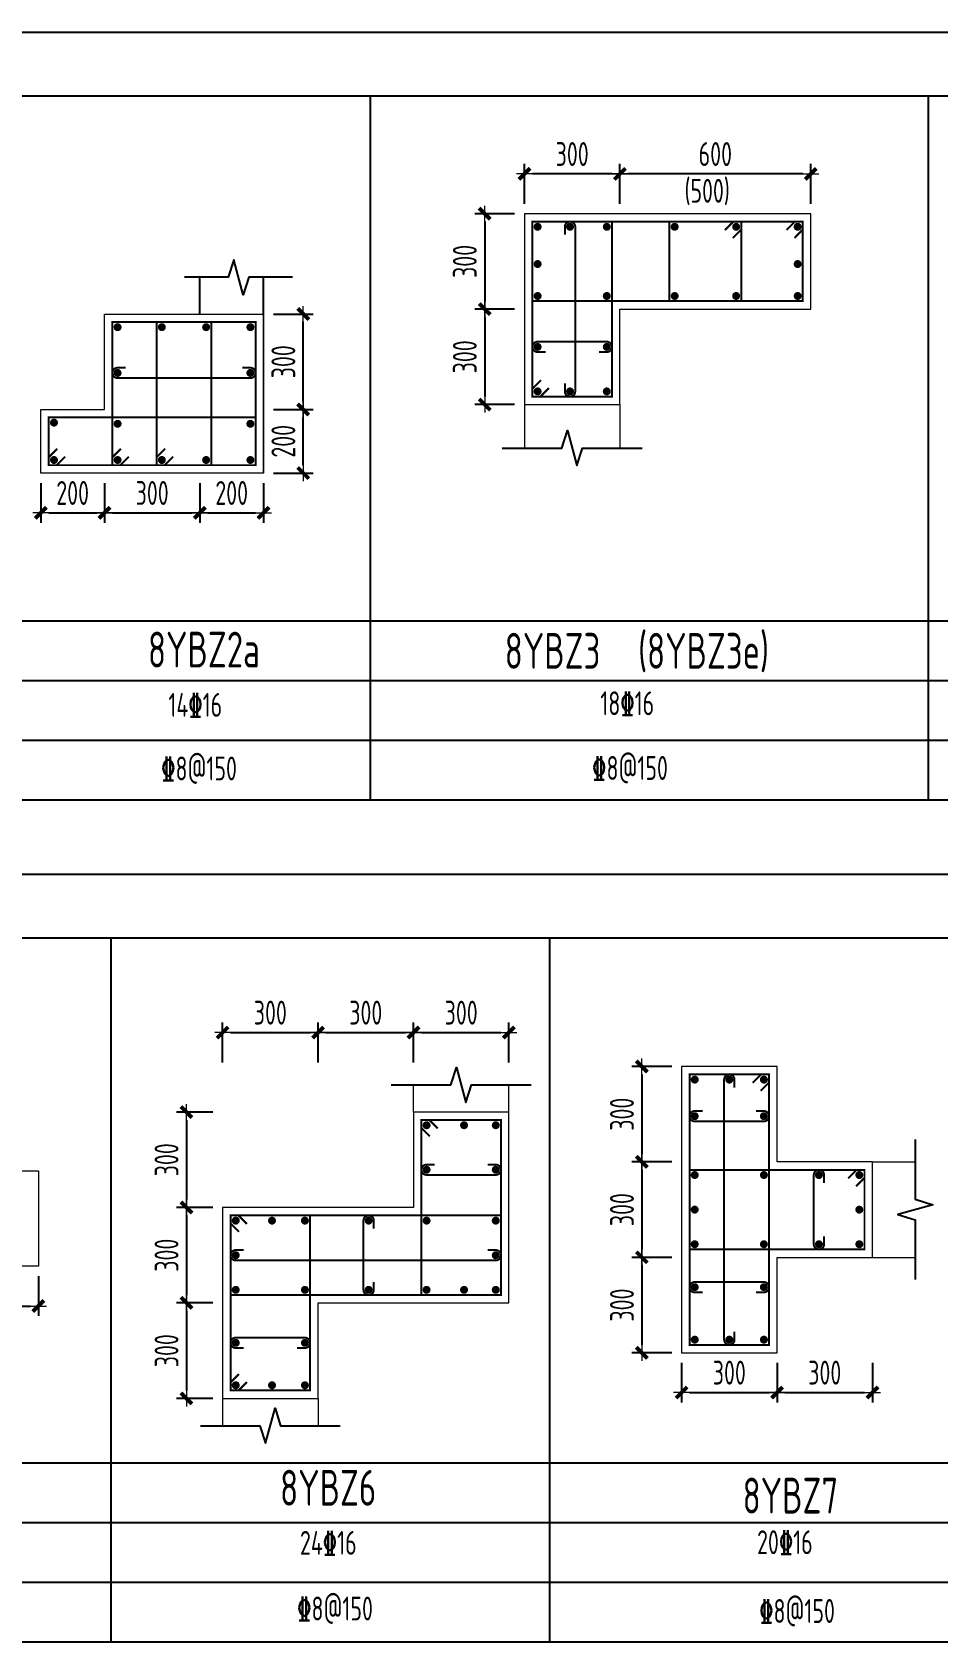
# Model space of a CAD drawing. Extents: x 292423 to 376523, y 106557 to 361882.
# Drawn here: x 307687 to 319076, y 118840 to 139081 of the extents above; entities that cross this region are included whole.
import ezdxf
from ezdxf.enums import TextEntityAlignment as Align

# ---------------------------------------------------------------- set-up
doc = ezdxf.new("R2010")
doc.units = 0
doc.header["$LTSCALE"] = 1000
doc.layers.get('0').update_dxf_attribs({"linetype": 'CONTINUOUS'})
doc.layers.get('Defpoints').update_dxf_attribs({"linetype": 'CONTINUOUS'})
for name, color, linetype, lineweight in [('REIN', 6, 'CONTINUOUS', 18), ('Z-柱大样外框', 7, 'ByLayer', 18), ('Z-详图标注', 3, 'CONTINUOUS', 18)]:
    doc.layers.add(name, color=color, linetype=linetype, lineweight=lineweight)
doc.layers.add('TAB', color=7, linetype='CONTINUOUS')
doc.layers.add('THIN', color=7, linetype='CONTINUOUS')
doc.styles.get("Standard").update_dxf_attribs({"font": 'tssdeng.shx', "width": 0.7, "bigfont": 'tssdchn.shx'})
doc.styles.add('TCCAD_Dimension', font='Tssdeng.shx', dxfattribs={"width": 0.7, "bigfont": 'tssdchn.shx'})
doc.dimstyles.new('TCCAD_25_100', dxfattribs={"dimtxt": 300, "dimasz": 100, "dimexe": 125, "dimexo": 125, "dimgap": 100, "dimtad": 1, "dimdec": 0, "dimlfac": 0.25, "dimzin": 0, "dimdsep": 46, "dimtxsty": 'TCCAD_Dimension', "dimblk": '_TCDBK25_100', "dimcen": 0, "dimclrt": 7, "dimadec": 0, "dimazin": 0, "dimtfac": 1, "dimtdec": 0, "dimtix": 1, "dimtmove": 2, "dimatfit": 3, "dimfxl": 1, "dimtolj": 1, "dimtzin": 0, "dimarcsym": 0})

# ---------------------------------------------------------------- blocks, each defined once
blk = doc.blocks.new('_TCDBK25_100')
blk.add_line((-1, 0), (1, 0))
at = {"const_width": 0.5}
blk.add_lwpolyline([(-0.7, -0.7), (0.7, 0.7)], dxfattribs=at)
blk = doc.blocks.new('*D215')
at = {"layer": 'Defpoints', "color": 0}
for p in [(307796, 133537), (308596, 133537), (308596, 133037)]:
    blk.add_point(p, dxfattribs=at)
at = {"layer": 'Z-详图标注', "color": 0, "lineweight": -2}
for p, q in [((307796, 133412), (307796, 132912)), ((308596, 133412), (308596, 132912)), ((307896, 133037), (308496, 133037))]:
    blk.add_line(p, q, dxfattribs=at)
at = {"layer": 'Z-详图标注', "color": 0, "lineweight": -2, "xscale": 100, "yscale": 100, "zscale": 100, "rotation": 180}
blk.add_blockref('_TCDBK25_100', (307796, 133037), dxfattribs=at)
at = {"layer": 'Z-详图标注', "color": 0, "lineweight": -2, "xscale": 100, "yscale": 100, "zscale": 100}
blk.add_blockref('_TCDBK25_100', (308596, 133037), dxfattribs=at)
at = {"layer": 'Z-详图标注', "color": 7, "insert": (308196, 133287), "char_height": 300, "attachment_point": 5, "style": 'TCCAD_Dimension'}
blk.add_mtext('\\A1;200', dxfattribs=at)
blk = doc.blocks.new('*D216')
at = {"layer": 'Defpoints', "color": 0}
for p in [(309796, 133537), (310596, 133537), (310596, 133037)]:
    blk.add_point(p, dxfattribs=at)
at = {"layer": 'Z-详图标注', "color": 0, "lineweight": -2}
for p, q in [((309796, 133412), (309796, 132912)), ((310596, 133412), (310596, 132912)), ((309896, 133037), (310496, 133037))]:
    blk.add_line(p, q, dxfattribs=at)
at = {"layer": 'Z-详图标注', "color": 0, "lineweight": -2, "xscale": 100, "yscale": 100, "zscale": 100, "rotation": 180}
blk.add_blockref('_TCDBK25_100', (309796, 133037), dxfattribs=at)
at = {"layer": 'Z-详图标注', "color": 0, "lineweight": -2, "xscale": 100, "yscale": 100, "zscale": 100}
blk.add_blockref('_TCDBK25_100', (310596, 133037), dxfattribs=at)
at = {"layer": 'Z-详图标注', "color": 7, "insert": (310196, 133287), "char_height": 300, "attachment_point": 5, "style": 'TCCAD_Dimension'}
blk.add_mtext('\\A1;200', dxfattribs=at)
blk = doc.blocks.new('*D217')
at = {"layer": 'Defpoints', "color": 0}
for p in [(310596, 134337), (311096, 134337), (310596, 133537)]:
    blk.add_point(p, dxfattribs=at)
at = {"layer": 'Z-详图标注', "color": 0, "lineweight": -2}
for p, q in [((310721, 134337), (311221, 134337)), ((311096, 133637), (311096, 134237)), ((310721, 133537), (311221, 133537))]:
    blk.add_line(p, q, dxfattribs=at)
at = {"layer": 'Z-详图标注', "color": 0, "lineweight": -2, "xscale": 100, "yscale": 100, "zscale": 100}
for p, rotation in [((311096, 134337), 90), ((311096, 133537), 270)]:
    blk.add_blockref('_TCDBK25_100', p, dxfattribs=dict(at, rotation=rotation))
at = {"layer": 'Z-详图标注', "color": 7, "insert": (310846, 133937), "char_height": 300, "attachment_point": 5, "rotation": 90, "style": 'TCCAD_Dimension'}
blk.add_mtext('\\A1;200', dxfattribs=at)
blk = doc.blocks.new('*D218')
at = {"layer": 'Defpoints', "color": 0}
for p in [(310596, 135537), (311096, 135537), (310596, 134337)]:
    blk.add_point(p, dxfattribs=at)
at = {"layer": 'Z-详图标注', "color": 0, "lineweight": -2}
for p, q in [((310721, 135537), (311221, 135537)), ((311096, 134437), (311096, 135437)), ((310721, 134337), (311221, 134337))]:
    blk.add_line(p, q, dxfattribs=at)
at = {"layer": 'Z-详图标注', "color": 0, "lineweight": -2, "xscale": 100, "yscale": 100, "zscale": 100}
for p, rotation in [((311096, 135537), 90), ((311096, 134337), 270)]:
    blk.add_blockref('_TCDBK25_100', p, dxfattribs=dict(at, rotation=rotation))
at = {"layer": 'Z-详图标注', "color": 7, "insert": (310846, 134937), "char_height": 300, "attachment_point": 5, "rotation": 90, "style": 'TCCAD_Dimension'}
blk.add_mtext('\\A1;300', dxfattribs=at)
blk = doc.blocks.new('*D219')
at = {"layer": 'Defpoints', "color": 0}
for p in [(315078, 137299), (315078, 136799), (317478, 136799)]:
    blk.add_point(p, dxfattribs=at)
at = {"layer": 'Z-详图标注', "color": 0, "lineweight": -2}
for p, q in [((315078, 136924), (315078, 137424)), ((317378, 137299), (315178, 137299)), ((317478, 136924), (317478, 137424))]:
    blk.add_line(p, q, dxfattribs=at)
at = {"layer": 'Z-详图标注', "color": 0, "lineweight": -2, "xscale": 100, "yscale": 100, "zscale": 100, "rotation": 180}
blk.add_blockref('_TCDBK25_100', (315078, 137299), dxfattribs=at)
at = {"layer": 'Z-详图标注', "color": 0, "lineweight": -2, "xscale": 100, "yscale": 100, "zscale": 100}
blk.add_blockref('_TCDBK25_100', (317478, 137299), dxfattribs=at)
at = {"layer": 'Z-详图标注', "color": 7, "insert": (316278, 137549), "char_height": 300, "attachment_point": 5, "style": 'TCCAD_Dimension'}
blk.add_mtext('\\A1;600', dxfattribs=at)
blk = doc.blocks.new('*D220')
at = {"layer": 'Defpoints', "color": 0}
for p in [(313878, 137299), (313878, 136799), (315078, 136799)]:
    blk.add_point(p, dxfattribs=at)
at = {"layer": 'Z-详图标注', "color": 0, "lineweight": -2}
for p, q in [((313878, 136924), (313878, 137424)), ((314978, 137299), (313978, 137299)), ((315078, 136924), (315078, 137424))]:
    blk.add_line(p, q, dxfattribs=at)
at = {"layer": 'Z-详图标注', "color": 0, "lineweight": -2, "xscale": 100, "yscale": 100, "zscale": 100, "rotation": 180}
blk.add_blockref('_TCDBK25_100', (313878, 137299), dxfattribs=at)
at = {"layer": 'Z-详图标注', "color": 0, "lineweight": -2, "xscale": 100, "yscale": 100, "zscale": 100}
blk.add_blockref('_TCDBK25_100', (315078, 137299), dxfattribs=at)
at = {"layer": 'Z-详图标注', "color": 7, "insert": (314478, 137549), "char_height": 300, "attachment_point": 5, "style": 'TCCAD_Dimension'}
blk.add_mtext('\\A1;300', dxfattribs=at)
blk = doc.blocks.new('*D221')
at = {"layer": 'Defpoints', "color": 0}
for p in [(313878, 136799), (313378, 135599), (313878, 135599)]:
    blk.add_point(p, dxfattribs=at)
at = {"layer": 'Z-详图标注', "color": 0, "lineweight": -2}
for p, q in [((313753, 136799), (313253, 136799)), ((313378, 136699), (313378, 135699)), ((313753, 135599), (313253, 135599))]:
    blk.add_line(p, q, dxfattribs=at)
at = {"layer": 'Z-详图标注', "color": 0, "lineweight": -2, "xscale": 100, "yscale": 100, "zscale": 100}
for p, rotation in [((313378, 136799), 90), ((313378, 135599), 270)]:
    blk.add_blockref('_TCDBK25_100', p, dxfattribs=dict(at, rotation=rotation))
at = {"layer": 'Z-详图标注', "color": 7, "insert": (313128, 136199), "char_height": 300, "attachment_point": 5, "rotation": 90, "style": 'TCCAD_Dimension'}
blk.add_mtext('\\A1;300', dxfattribs=at)
blk = doc.blocks.new('*D222')
at = {"layer": 'Defpoints', "color": 0}
for p in [(313878, 135599), (313378, 134399), (313878, 134399)]:
    blk.add_point(p, dxfattribs=at)
at = {"layer": 'Z-详图标注', "color": 0, "lineweight": -2}
for p, q in [((313753, 135599), (313253, 135599)), ((313378, 135499), (313378, 134499)), ((313753, 134399), (313253, 134399))]:
    blk.add_line(p, q, dxfattribs=at)
at = {"layer": 'Z-详图标注', "color": 0, "lineweight": -2, "xscale": 100, "yscale": 100, "zscale": 100}
for p, rotation in [((313378, 135599), 90), ((313378, 134399), 270)]:
    blk.add_blockref('_TCDBK25_100', p, dxfattribs=dict(at, rotation=rotation))
at = {"layer": 'Z-详图标注', "color": 7, "insert": (313128, 134999), "char_height": 300, "attachment_point": 5, "rotation": 90, "style": 'TCCAD_Dimension'}
blk.add_mtext('\\A1;300', dxfattribs=at)
blk = doc.blocks.new('*D816')
at = {"layer": 'Defpoints', "color": 0}
for p in [(311282, 126502), (310082, 126002), (311282, 126002)]:
    blk.add_point(p, dxfattribs=at)
at = {"layer": 'Z-详图标注', "color": 0, "lineweight": -2}
for p, q in [((310082, 126127), (310082, 126627)), ((311282, 126127), (311282, 126627)), ((310182, 126502), (311182, 126502))]:
    blk.add_line(p, q, dxfattribs=at)
at = {"layer": 'Z-详图标注', "color": 0, "lineweight": -2, "xscale": 100, "yscale": 100, "zscale": 100, "rotation": 180}
blk.add_blockref('_TCDBK25_100', (310082, 126502), dxfattribs=at)
at = {"layer": 'Z-详图标注', "color": 0, "lineweight": -2, "xscale": 100, "yscale": 100, "zscale": 100}
blk.add_blockref('_TCDBK25_100', (311282, 126502), dxfattribs=at)
at = {"layer": 'Z-详图标注', "color": 7, "insert": (310682, 126752), "char_height": 300, "attachment_point": 5, "style": 'TCCAD_Dimension'}
blk.add_mtext('\\A1;300', dxfattribs=at)
blk = doc.blocks.new('*D817')
at = {"layer": 'Defpoints', "color": 0}
for p in [(312482, 126502), (311282, 126002), (312482, 126002)]:
    blk.add_point(p, dxfattribs=at)
at = {"layer": 'Z-详图标注', "color": 0, "lineweight": -2}
for p, q in [((311282, 126127), (311282, 126627)), ((312482, 126127), (312482, 126627)), ((311382, 126502), (312382, 126502))]:
    blk.add_line(p, q, dxfattribs=at)
at = {"layer": 'Z-详图标注', "color": 0, "lineweight": -2, "xscale": 100, "yscale": 100, "zscale": 100, "rotation": 180}
blk.add_blockref('_TCDBK25_100', (311282, 126502), dxfattribs=at)
at = {"layer": 'Z-详图标注', "color": 0, "lineweight": -2, "xscale": 100, "yscale": 100, "zscale": 100}
blk.add_blockref('_TCDBK25_100', (312482, 126502), dxfattribs=at)
at = {"layer": 'Z-详图标注', "color": 7, "insert": (311882, 126752), "char_height": 300, "attachment_point": 5, "style": 'TCCAD_Dimension'}
blk.add_mtext('\\A1;300', dxfattribs=at)
blk = doc.blocks.new('*D818')
at = {"layer": 'Defpoints', "color": 0}
for p in [(313682, 126502), (312482, 126002), (313682, 126002)]:
    blk.add_point(p, dxfattribs=at)
at = {"layer": 'Z-详图标注', "color": 0, "lineweight": -2}
for p, q in [((312482, 126127), (312482, 126627)), ((313682, 126127), (313682, 126627)), ((312582, 126502), (313582, 126502))]:
    blk.add_line(p, q, dxfattribs=at)
at = {"layer": 'Z-详图标注', "color": 0, "lineweight": -2, "xscale": 100, "yscale": 100, "zscale": 100, "rotation": 180}
blk.add_blockref('_TCDBK25_100', (312482, 126502), dxfattribs=at)
at = {"layer": 'Z-详图标注', "color": 0, "lineweight": -2, "xscale": 100, "yscale": 100, "zscale": 100}
blk.add_blockref('_TCDBK25_100', (313682, 126502), dxfattribs=at)
at = {"layer": 'Z-详图标注', "color": 7, "insert": (313082, 126752), "char_height": 300, "attachment_point": 5, "style": 'TCCAD_Dimension'}
blk.add_mtext('\\A1;300', dxfattribs=at)
blk = doc.blocks.new('*D819')
at = {"layer": 'Defpoints', "color": 0}
for p in [(310082, 125502), (309627, 124302), (310082, 124302)]:
    blk.add_point(p, dxfattribs=at)
at = {"layer": 'Z-详图标注', "color": 0, "lineweight": -2}
for p, q in [((309957, 125502), (309502, 125502)), ((309627, 125402), (309627, 124402)), ((309957, 124302), (309502, 124302))]:
    blk.add_line(p, q, dxfattribs=at)
at = {"layer": 'Z-详图标注', "color": 0, "lineweight": -2, "xscale": 100, "yscale": 100, "zscale": 100}
for p, rotation in [((309627, 125502), 90), ((309627, 124302), 270)]:
    blk.add_blockref('_TCDBK25_100', p, dxfattribs=dict(at, rotation=rotation))
at = {"layer": 'Z-详图标注', "color": 7, "insert": (309377, 124902), "char_height": 300, "attachment_point": 5, "rotation": 90, "style": 'TCCAD_Dimension'}
blk.add_mtext('\\A1;300', dxfattribs=at)
blk = doc.blocks.new('*D820')
at = {"layer": 'Defpoints', "color": 0}
for p in [(310082, 124302), (309627, 123102), (310082, 123102)]:
    blk.add_point(p, dxfattribs=at)
at = {"layer": 'Z-详图标注', "color": 0, "lineweight": -2}
for p, q in [((309957, 124302), (309502, 124302)), ((309627, 124202), (309627, 123202)), ((309957, 123102), (309502, 123102))]:
    blk.add_line(p, q, dxfattribs=at)
at = {"layer": 'Z-详图标注', "color": 0, "lineweight": -2, "xscale": 100, "yscale": 100, "zscale": 100}
for p, rotation in [((309627, 124302), 90), ((309627, 123102), 270)]:
    blk.add_blockref('_TCDBK25_100', p, dxfattribs=dict(at, rotation=rotation))
at = {"layer": 'Z-详图标注', "color": 7, "insert": (309377, 123702), "char_height": 300, "attachment_point": 5, "rotation": 90, "style": 'TCCAD_Dimension'}
blk.add_mtext('\\A1;300', dxfattribs=at)
blk = doc.blocks.new('*D821')
at = {"layer": 'Defpoints', "color": 0}
for p in [(310082, 123102), (309627, 121901), (310082, 121901)]:
    blk.add_point(p, dxfattribs=at)
at = {"layer": 'Z-详图标注', "color": 0, "lineweight": -2}
for p, q in [((309957, 123102), (309502, 123102)), ((309627, 123002), (309627, 122001)), ((309957, 121901), (309502, 121901))]:
    blk.add_line(p, q, dxfattribs=at)
at = {"layer": 'Z-详图标注', "color": 0, "lineweight": -2, "xscale": 100, "yscale": 100, "zscale": 100}
for p, rotation in [((309627, 123102), 90), ((309627, 121901), 270)]:
    blk.add_blockref('_TCDBK25_100', p, dxfattribs=dict(at, rotation=rotation))
at = {"layer": 'Z-详图标注', "color": 7, "insert": (309377, 122501), "char_height": 300, "attachment_point": 5, "rotation": 90, "style": 'TCCAD_Dimension'}
blk.add_mtext('\\A1;300', dxfattribs=at)
blk = doc.blocks.new('*D822')
at = {"layer": 'Defpoints', "color": 0}
for p in [(315854, 126075), (315354, 124875), (315854, 124875)]:
    blk.add_point(p, dxfattribs=at)
at = {"layer": 'Z-详图标注', "color": 0, "lineweight": -2}
for p, q in [((315729, 126075), (315229, 126075)), ((315354, 125975), (315354, 124975)), ((315729, 124875), (315229, 124875))]:
    blk.add_line(p, q, dxfattribs=at)
at = {"layer": 'Z-详图标注', "color": 0, "lineweight": -2, "xscale": 100, "yscale": 100, "zscale": 100}
for p, rotation in [((315354, 126075), 90), ((315354, 124875), 270)]:
    blk.add_blockref('_TCDBK25_100', p, dxfattribs=dict(at, rotation=rotation))
at = {"layer": 'Z-详图标注', "color": 7, "insert": (315104, 125475), "char_height": 300, "attachment_point": 5, "rotation": 90, "style": 'TCCAD_Dimension'}
blk.add_mtext('\\A1;300', dxfattribs=at)
blk = doc.blocks.new('*D823')
at = {"layer": 'Defpoints', "color": 0}
for p in [(315854, 124875), (315354, 123675), (315854, 123675)]:
    blk.add_point(p, dxfattribs=at)
at = {"layer": 'Z-详图标注', "color": 0, "lineweight": -2}
for p, q in [((315729, 124875), (315229, 124875)), ((315354, 124775), (315354, 123775)), ((315729, 123675), (315229, 123675))]:
    blk.add_line(p, q, dxfattribs=at)
at = {"layer": 'Z-详图标注', "color": 0, "lineweight": -2, "xscale": 100, "yscale": 100, "zscale": 100}
for p, rotation in [((315354, 124875), 90), ((315354, 123675), 270)]:
    blk.add_blockref('_TCDBK25_100', p, dxfattribs=dict(at, rotation=rotation))
at = {"layer": 'Z-详图标注', "color": 7, "insert": (315104, 124275), "char_height": 300, "attachment_point": 5, "rotation": 90, "style": 'TCCAD_Dimension'}
blk.add_mtext('\\A1;300', dxfattribs=at)
blk = doc.blocks.new('*D824')
at = {"layer": 'Defpoints', "color": 0}
for p in [(315854, 123675), (315354, 122475), (315854, 122475)]:
    blk.add_point(p, dxfattribs=at)
at = {"layer": 'Z-详图标注', "color": 0, "lineweight": -2}
for p, q in [((315729, 123675), (315229, 123675)), ((315354, 123575), (315354, 122575)), ((315729, 122475), (315229, 122475))]:
    blk.add_line(p, q, dxfattribs=at)
at = {"layer": 'Z-详图标注', "color": 0, "lineweight": -2, "xscale": 100, "yscale": 100, "zscale": 100}
for p, rotation in [((315354, 123675), 90), ((315354, 122475), 270)]:
    blk.add_blockref('_TCDBK25_100', p, dxfattribs=dict(at, rotation=rotation))
at = {"layer": 'Z-详图标注', "color": 7, "insert": (315104, 123075), "char_height": 300, "attachment_point": 5, "rotation": 90, "style": 'TCCAD_Dimension'}
blk.add_mtext('\\A1;300', dxfattribs=at)
blk = doc.blocks.new('*D825')
at = {"layer": 'Defpoints', "color": 0}
for p in [(315854, 122475), (317054, 122475), (317054, 121975)]:
    blk.add_point(p, dxfattribs=at)
at = {"layer": 'Z-详图标注', "color": 0, "lineweight": -2}
for p, q in [((315854, 122350), (315854, 121850)), ((317054, 122350), (317054, 121850)), ((315954, 121975), (316954, 121975))]:
    blk.add_line(p, q, dxfattribs=at)
at = {"layer": 'Z-详图标注', "color": 0, "lineweight": -2, "xscale": 100, "yscale": 100, "zscale": 100, "rotation": 180}
blk.add_blockref('_TCDBK25_100', (315854, 121975), dxfattribs=at)
at = {"layer": 'Z-详图标注', "color": 0, "lineweight": -2, "xscale": 100, "yscale": 100, "zscale": 100}
blk.add_blockref('_TCDBK25_100', (317054, 121975), dxfattribs=at)
at = {"layer": 'Z-详图标注', "color": 7, "insert": (316454, 122225), "char_height": 300, "attachment_point": 5, "style": 'TCCAD_Dimension'}
blk.add_mtext('\\A1;300', dxfattribs=at)
blk = doc.blocks.new('*D826')
at = {"layer": 'Defpoints', "color": 0}
for p in [(317054, 122475), (318254, 122475), (318254, 121975)]:
    blk.add_point(p, dxfattribs=at)
at = {"layer": 'Z-详图标注', "color": 0, "lineweight": -2}
for p, q in [((317054, 122350), (317054, 121850)), ((318254, 122350), (318254, 121850)), ((317154, 121975), (318154, 121975))]:
    blk.add_line(p, q, dxfattribs=at)
at = {"layer": 'Z-详图标注', "color": 0, "lineweight": -2, "xscale": 100, "yscale": 100, "zscale": 100, "rotation": 180}
blk.add_blockref('_TCDBK25_100', (317054, 121975), dxfattribs=at)
at = {"layer": 'Z-详图标注', "color": 0, "lineweight": -2, "xscale": 100, "yscale": 100, "zscale": 100}
blk.add_blockref('_TCDBK25_100', (318254, 121975), dxfattribs=at)
at = {"layer": 'Z-详图标注', "color": 7, "insert": (317654, 122225), "char_height": 300, "attachment_point": 5, "style": 'TCCAD_Dimension'}
blk.add_mtext('\\A1;300', dxfattribs=at)
blk = doc.blocks.new('*D866')
at = {"layer": 'Defpoints', "color": 0}
for p in [(308596, 133537), (309796, 133537), (309796, 133037)]:
    blk.add_point(p, dxfattribs=at)
at = {"layer": 'Z-详图标注', "color": 0, "lineweight": -2}
for p, q in [((308596, 133412), (308596, 132912)), ((309796, 133412), (309796, 132912)), ((308696, 133037), (309696, 133037))]:
    blk.add_line(p, q, dxfattribs=at)
at = {"layer": 'Z-详图标注', "color": 0, "lineweight": -2, "xscale": 100, "yscale": 100, "zscale": 100, "rotation": 180}
blk.add_blockref('_TCDBK25_100', (308596, 133037), dxfattribs=at)
at = {"layer": 'Z-详图标注', "color": 0, "lineweight": -2, "xscale": 100, "yscale": 100, "zscale": 100}
blk.add_blockref('_TCDBK25_100', (309796, 133037), dxfattribs=at)
at = {"layer": 'Z-详图标注', "color": 7, "insert": (309196, 133287), "char_height": 300, "attachment_point": 5, "style": 'TCCAD_Dimension'}
blk.add_mtext('\\A1;300', dxfattribs=at)
blk = doc.blocks.new('*D867')
at = {"layer": 'Defpoints', "color": 0}
for p in [(305766, 123563), (307766, 123563), (307766, 123063)]:
    blk.add_point(p, dxfattribs=at)
at = {"layer": 'Z-详图标注', "color": 0, "lineweight": -2}
for p, q in [((305766, 123438), (305766, 122938)), ((307766, 123438), (307766, 122938)), ((305866, 123063), (307666, 123063))]:
    blk.add_line(p, q, dxfattribs=at)
at = {"layer": 'Z-详图标注', "color": 0, "lineweight": -2, "xscale": 100, "yscale": 100, "zscale": 100, "rotation": 180}
blk.add_blockref('_TCDBK25_100', (305766, 123063), dxfattribs=at)
at = {"layer": 'Z-详图标注', "color": 0, "lineweight": -2, "xscale": 100, "yscale": 100, "zscale": 100}
blk.add_blockref('_TCDBK25_100', (307766, 123063), dxfattribs=at)
at = {"layer": 'Z-详图标注', "color": 7, "insert": (306766, 123313), "char_height": 300, "attachment_point": 5, "style": 'TCCAD_Dimension'}
blk.add_mtext('\\A1;500', dxfattribs=at)

msp = doc.modelspace()

# ---------------------------------------------------------------- linework, layer by layer
at = {"layer": 'REIN', "color": 210, "const_width": 25}
for points in [[(314184.3, 134605.1), (314078.2, 134499), (313978.2, 134499), (313978.2, 136699), (314978.2, 136699), (314978.2, 134499), (313978.2, 134499), (313978.2, 134599), (314084.3, 134705.1)], [(317172.2, 136592.9), (317278.2, 136699), (317378.2, 136699), (317378.2, 135699), (313978.2, 135699), (313978.2, 136699), (317378.2, 136699), (317378.2, 136599), (317272.2, 136492.9)], [(308902.3, 133742.7), (308796.2, 133636.6), (308696.2, 133636.6), (308696.2, 135436.6), (310496.2, 135436.6), (310496.2, 133636.6), (308696.2, 133636.6), (308696.2, 133736.6), (308802.3, 133842.7)], [(308102.3, 133742.7), (307996.2, 133636.6), (307896.2, 133636.6), (307896.2, 134236.6), (310496.2, 134236.6), (310496.2, 133636.6), (307896.2, 133636.6), (307896.2, 133736.6), (308002.3, 133842.7)], [(316747.9, 125868.8), (316853.9, 125974.9), (316953.9, 125974.9), (316953.9, 122574.8), (315953.9, 122574.8), (315953.9, 125974.9), (316953.9, 125974.9), (316953.9, 125874.9), (316847.9, 125768.8)], [(312688, 125195.5), (312581.9, 125301.5), (312581.9, 125401.5), (313581.9, 125401.5), (313581.9, 123201.5), (312581.9, 123201.5), (312581.9, 125401.5), (312681.9, 125401.5), (312788, 125295.5)], [(317947.9, 124669), (318053.9, 124775.1), (318153.9, 124775.1), (318153.9, 123775.1), (315953.9, 123775.1), (315953.9, 124775.1), (318153.9, 124775.1), (318153.9, 124675.1), (318047.9, 124569)], [(310388, 122107.3), (310281.9, 122001.3), (310181.9, 122001.3), (310181.9, 124201.5), (311181.9, 124201.5), (311181.9, 122001.3), (310181.9, 122001.3), (310181.9, 122101.3), (310288, 122207.3)], [(310288, 123995.5), (310181.9, 124101.5), (310181.9, 124201.5), (313581.9, 124201.5), (313581.9, 123201.5), (310181.9, 123201.5), (310181.9, 124201.5), (310281.9, 124201.5), (310388, 124095.5)]]:
    msp.add_lwpolyline(points, dxfattribs=at)
at = {"layer": 'REIN', "color": 6, "const_width": 50}
for points in [[(314068.2, 136634, 1), (314018.2, 136634, 1)], [(314426.1, 136634, 1), (314476.1, 136634, 1)], [(314938.2, 136634, 1), (314888.2, 136634, 1)], [(315791.6, 136634, 1), (315741.6, 136634, 1)], [(316564.9, 136634, 1), (316514.9, 136634, 1)], [(317338.2, 136634, 1), (317288.2, 136634, 1)], [(314068.2, 136165.8, 1), (314018.2, 136165.8, 1)], [(317338.2, 136165.8, 1), (317288.2, 136165.8, 1)], [(314068.2, 135764, 1), (314018.2, 135764, 1)], [(314938.2, 135764, 1), (314888.2, 135764, 1)], [(315791.6, 135764, 1), (315741.6, 135764, 1)], [(316564.9, 135764, 1), (316514.9, 135764, 1)], [(317338.2, 135764, 1), (317288.2, 135764, 1)], [(308739.7, 135358.9, 1), (308782.8, 135384.3, 1)], [(309296.3, 135358.9, 1), (309339.4, 135384.3, 1)], [(309853, 135358.9, 1), (309896.1, 135384.3, 1)], [(310409.7, 135358.9, 1), (310452.8, 135384.3, 1)], [(314068.2, 135124, 1), (314018.2, 135124, 1)], [(314938.2, 135124, 1), (314888.2, 135124, 1)], [(308736.2, 134796.7, 1), (308786.2, 134796.7, 1)], [(310406.2, 134796.7, 1), (310456.2, 134796.7, 1)], [(314068.2, 134564, 1), (314018.2, 134564, 1)], [(314426.1, 134564, 1), (314476.1, 134564, 1)], [(314938.2, 134564, 1), (314888.2, 134564, 1)], [(307986.2, 134171.6, 1), (307936.2, 134171.6, 1)], [(308736.2, 134156.8, 1), (308786.2, 134156.8, 1)], [(310406.2, 134156.8, 1), (310456.2, 134156.8, 1)], [(307986.2, 133701.6, 1), (307936.2, 133701.6, 1)], [(308739.7, 133688.9, 1), (308782.8, 133714.3, 1)], [(309296.3, 133688.9, 1), (309339.4, 133714.3, 1)], [(309853, 133688.9, 1), (309896.1, 133714.3, 1)], [(310409.7, 133688.9, 1), (310452.8, 133714.3, 1)], [(315993.9, 125909.9, 1), (316043.9, 125909.9, 1)], [(316428.9, 125909.9, 1), (316478.9, 125909.9, 1)], [(316863.9, 125909.9, 1), (316913.9, 125909.9, 1)], [(315993.9, 125450, 1), (316043.9, 125450, 1)], [(316863.9, 125450, 1), (316913.9, 125450, 1)], [(312621.9, 125336.5, 1), (312671.9, 125336.5, 1)], [(313093.2, 125336.5, 1), (313143.2, 125336.5, 1)], [(313491.9, 125336.5, 1), (313541.9, 125336.5, 1)], [(312621.9, 124776.5, 1), (312671.9, 124776.5, 1)], [(313491.9, 124776.5, 1), (313541.9, 124776.5, 1)], [(315993.9, 124710.1, 1), (316043.9, 124710.1, 1)], [(316863.9, 124710.1, 1), (316913.9, 124710.1, 1)], [(317555.9, 124710.1, 1), (317605.9, 124710.1, 1)], [(318063.9, 124710.1, 1), (318113.9, 124710.1, 1)], [(315993.9, 124274.9, 1), (316043.9, 124274.9, 1)], [(318063.9, 124274.9, 1), (318113.9, 124274.9, 1)], [(310221.9, 124136.5, 1), (310271.9, 124136.5, 1)], [(310678.2, 124136.5, 1), (310728.2, 124136.5, 1)], [(311091.9, 124136.5, 1), (311141.9, 124136.5, 1)], [(311893.3, 124136.5, 1), (311943.3, 124136.5, 1)], [(312621.9, 124136.5, 1), (312671.9, 124136.5, 1)], [(313491.9, 124136.5, 1), (313541.9, 124136.5, 1)], [(315993.9, 123840.1, 1), (316043.9, 123840.1, 1)], [(316863.9, 123840.1, 1), (316913.9, 123840.1, 1)], [(317555.9, 123840.1, 1), (317605.9, 123840.1, 1)], [(318063.9, 123840.1, 1), (318113.9, 123840.1, 1)], [(310221.9, 123701.5, 1), (310271.9, 123701.5, 1)], [(313491.9, 123701.5, 1), (313541.9, 123701.5, 1)], [(310221.9, 123266.5, 1), (310271.9, 123266.5, 1)], [(311091.9, 123266.5, 1), (311141.9, 123266.5, 1)], [(311893.3, 123266.5, 1), (311943.3, 123266.5, 1)], [(312621.9, 123266.5, 1), (312671.9, 123266.5, 1)], [(313093.2, 123266.5, 1), (313143.2, 123266.5, 1)], [(313491.9, 123266.5, 1), (313541.9, 123266.5, 1)], [(315993.9, 123300, 1), (316043.9, 123300, 1)], [(316863.9, 123300, 1), (316913.9, 123300, 1)], [(315993.9, 122639.8, 1), (316043.9, 122639.8, 1)], [(316428.9, 122639.8, 1), (316478.9, 122639.8, 1)], [(316863.9, 122639.8, 1), (316913.9, 122639.8, 1)], [(310221.9, 122599.8, 1), (310271.9, 122599.8, 1)], [(311091.9, 122599.8, 1), (311141.9, 122599.8, 1)], [(310221.9, 122066.3, 1), (310271.9, 122066.3, 1)], [(310678.2, 122066.3, 1), (310728.2, 122066.3, 1)], [(311091.9, 122066.3, 1), (311141.9, 122066.3, 1)]]:
    msp.add_lwpolyline(points, format="xyb", close=True, dxfattribs=at)
at = {"layer": 'REIN', "color": 6, "const_width": 25}
for points in [[(314386.1, 136534), (314386.1, 136634, -1), (314516.1, 136634), (314516.1, 134564, -1), (314386.1, 134564), (314386.1, 134664)], [(314143.2, 135059), (314043.2, 135059, -1), (314043.2, 135189), (314913.2, 135189, -1), (314913.2, 135059), (314813.2, 135059)], [(310331.2, 134861.7), (310431.2, 134861.7, -1), (310431.2, 134731.7), (308761.2, 134731.7, -1), (308761.2, 134861.7), (308861.2, 134861.7)], [(316518.9, 122739.8), (316518.9, 122639.8, -1), (316388.9, 122639.8), (316388.9, 125909.9, -1), (316518.9, 125909.9), (316518.9, 125809.9)], [(316788.9, 125515), (316888.9, 125515, -1), (316888.9, 125385), (316018.9, 125385, -1), (316018.9, 125515), (316118.9, 125515)], [(313416.9, 124841.5), (313516.9, 124841.5, -1), (313516.9, 124711.5), (312646.9, 124711.5, -1), (312646.9, 124841.5), (312746.9, 124841.5)], [(317645.9, 123940.1), (317645.9, 123840.1, -1), (317515.9, 123840.1), (317515.9, 124710.1, -1), (317645.9, 124710.1), (317645.9, 124610.1)], [(311983.3, 123366.5), (311983.3, 123266.5, -1), (311853.3, 123266.5), (311853.3, 124136.5, -1), (311983.3, 124136.5), (311983.3, 124036.5)], [(313416.9, 123766.5), (313516.9, 123766.5, -1), (313516.9, 123636.5), (310246.9, 123636.5, -1), (310246.9, 123766.5), (310346.9, 123766.5)], [(316118.9, 123235), (316018.9, 123235, -1), (316018.9, 123365), (316888.9, 123365, -1), (316888.9, 123235), (316788.9, 123235)], [(310346.9, 122534.8), (310246.9, 122534.8, -1), (310246.9, 122664.8), (311116.9, 122664.8, -1), (311116.9, 122534.8), (311016.9, 122534.8)]]:
    msp.add_lwpolyline(points, format="xyb", dxfattribs=at)
for points in [[(316398.8, 136592.9), (316504.9, 136699), (316604.9, 136699), (316604.9, 135699), (315701.6, 135699), (315701.6, 136699), (316604.9, 136699), (316604.9, 136599), (316498.8, 136492.9)], [(309459, 133742.7), (309352.9, 133636.6), (309252.9, 133636.6), (309252.9, 135436.6), (309939.6, 135436.6), (309939.6, 133636.6), (309252.9, 133636.6), (309252.9, 133736.6), (309359, 133842.7)]]:
    msp.add_lwpolyline(points, dxfattribs=at)
at = {"layer": 'TAB'}
for p, q in [((295391.9, 139081.2), (368105.7, 139081.2)), ((295391.9, 138281.2), (368105.7, 138281.2)), ((311935.5, 138281.2), (311935.5, 129428.2)), ((318956.5, 138281.2), (318956.5, 129428.2)), ((295391.9, 131678.2), (368105.7, 131678.2)), ((295391.9, 130928.2), (368105.7, 130928.2)), ((295391.9, 130178.2), (368105.7, 130178.2)), ((295391.9, 129428.2), (368105.7, 129428.2)), ((295391.9, 128493.5), (368105.7, 128493.5)), ((295391.9, 127693.5), (368105.7, 127693.5)), ((308675.9, 127693.5), (308675.9, 118840.5)), ((314193.7, 127693.5), (314193.7, 118840.5)), ((295391.9, 121090.5), (368105.7, 121090.5)), ((295391.9, 120340.5), (368105.7, 120340.5)), ((295391.9, 119590.5), (368105.7, 119590.5)), ((295391.9, 118840.5), (368105.7, 118840.5))]:
    msp.add_line(p, q, dxfattribs=at)
at = {"layer": 'THIN'}
for p, q in [((309796.2, 135536.6), (309796.2, 135998.6)), ((310596.2, 135536.6), (310596.2, 135998.6))]:
    msp.add_line(p, q, dxfattribs=at)
for points in [[(310961.4, 135998.6), (310411.4, 135998.6), (310341.4, 135778.6), (310221.4, 136218.6), (310151.4, 135998.6), (309601.4, 135998.6)], [(313598.2, 133852.2), (314348.2, 133852.2), (314418.2, 134072.2), (314538.2, 133632.2), (314608.2, 133852.2), (315358.2, 133852.2)], [(312201.9, 125843.5), (312951.9, 125843.5), (313021.9, 126063.5), (313141.9, 125623.5), (313211.9, 125843.5), (313961.9, 125843.5)], [(318791.3, 125155.1), (318791.3, 124405.1), (319011.3, 124335.1), (318571.3, 124215.1), (318791.3, 124145.1), (318791.3, 123395.1)], [(309801.9, 121558.2), (310551.9, 121558.2), (310621.9, 121338.2), (310741.9, 121778.2), (310811.9, 121558.2), (311561.9, 121558.2)]]:
    msp.add_lwpolyline(points, dxfattribs=at)
at = {"layer": 'Z-柱大样外框'}
for p, q in [((313878.2, 134399), (313878.2, 133852.2)), ((315078.2, 134399), (315078.2, 133852.2)), ((312481.9, 125500.5), (312481.9, 125843.5)), ((313681.9, 125500.5), (313681.9, 125843.5)), ((318253.9, 124875.1), (318791.3, 124875.1)), ((318253.9, 123675.1), (318791.3, 123675.1)), ((310081.9, 121901.3), (310081.9, 121558.2)), ((311281.9, 121901.3), (311281.9, 121558.2))]:
    msp.add_line(p, q, dxfattribs=at)
for points in [[(317478.2, 135599), (317478.2, 136799), (313878.2, 136799), (313878.2, 134399), (315078.2, 134399), (315078.2, 135599), (317478.2, 135599)], [(303765.8, 125962.7), (304965.8, 125962.7), (304965.8, 125562.7), (305765.8, 125562.7), (305765.8, 124762.7), (307765.8, 124762.7), (307765.8, 123562.7), (303765.8, 123562.7)], [(315853.9, 122474.8), (317053.9, 122474.8), (317053.9, 123675.1), (318253.9, 123675.1), (318253.9, 124875.1), (317053.9, 124875.1), (317053.9, 126074.9), (315853.9, 126074.9), (315853.9, 122474.8)], [(310081.9, 124301.5), (310081.9, 121901.3), (311281.9, 121901.3), (311281.9, 123101.5), (313681.9, 123101.5), (313681.9, 125501.5), (312481.9, 125501.5), (312481.9, 124301.5), (310081.9, 124301.5)]]:
    msp.add_lwpolyline(points, close=True, dxfattribs=at)
msp.add_lwpolyline([(310596.2, 133536.6), (307796.2, 133536.6), (307796.2, 134336.6), (308596.2, 134336.6), (308596.2, 135536.6), (310596.2, 135536.6), (310596.2, 133536.6), (310596.2, 135536.6)], dxfattribs=at)

# ---------------------------------------------------------------- texts
at = {"layer": 'TAB', "width": 0.7}
for s, height, p in [('(8YBZ3e)', 450, (316129.9, 131301.8)), ('8YBZ2a', 450, (309847, 131317.4)), ('8YBZ3', 450, (314231.3, 131301.8)), ('%%1328@150', 300, (309785.6, 129822.6)), ('%%1328@150', 300, (315205.4, 129828.6)), ('8YBZ6', 450, (311409.4, 120777.5)), ('8YBZ7', 450, (317222.4, 120678.7)), ('%%1328@150', 300, (311495.8, 119259)), ('%%1328@150', 300, (317305.8, 119228))]:
    msp.add_text(s, height=height, dxfattribs=at).set_placement(p, align=Align.MIDDLE_CENTER)
for s, p in [('14%%13216', (309400.6, 130382.5)), ('18%%13216', (314831.9, 130402.5)), ('24%%13216', (311054.8, 119845)), ('20%%13216', (316803, 119852.6))]:
    msp.add_text(s, height=300, dxfattribs=at).set_placement(p, align=Align.BOTTOM_LEFT)
at = {"layer": 'Z-详图标注', "color": 7, "style": 'TCCAD_Dimension', "width": 0.7}
msp.add_text('(500)', height=300, dxfattribs=at).set_placement((315890.5, 136936.7))

# ---------------------------------------------------------------- dimensions: what is measured, and where the dimension line sits
at = {"layer": 'Z-详图标注'}
for base, p1, p2, angle, picture, middle in [((313878.2, 137299), (315078.2, 136799), (313878.2, 136799), 180, '*D220', (314478.2, 137549)), ((315078.2, 137299), (317478.2, 136799), (315078.2, 136799), 180, '*D219', (316278.2, 137549)), ((313378.2, 135599), (313878.2, 136799), (313878.2, 135599), 270, '*D221', (313128.2, 136199)), ((311096.2, 135536.6), (310596.2, 134336.6), (310596.2, 135536.6), 90, '*D218', (310846.2, 134936.6)), ((313378.2, 134399), (313878.2, 135599), (313878.2, 134399), 270, '*D222', (313128.2, 134999)), ((311096.2, 134336.6), (310596.2, 133536.6), (310596.2, 134336.6), 90, '*D217', (310846.2, 133936.6)), ((315353.9, 124875.1), (315853.9, 126074.9), (315853.9, 124875.1), 270, '*D822', (315103.9, 125475)), ((309626.7, 124301.5), (310081.9, 125501.5), (310081.9, 124301.5), 270, '*D819', (309376.7, 124901.5)), ((315353.9, 123675.1), (315853.9, 124875.1), (315853.9, 123675.1), 270, '*D823', (315103.9, 124275.1)), ((309626.7, 123101.5), (310081.9, 124301.5), (310081.9, 123101.5), 270, '*D820', (309376.7, 123701.5)), ((315353.9, 122474.8), (315853.9, 123675.1), (315853.9, 122474.8), 270, '*D824', (315103.9, 123075)), ((309626.7, 121901.3), (310081.9, 123101.5), (310081.9, 121901.3), 270, '*D821', (309376.7, 122501.4))]:
    dim = msp.add_linear_dim(base=base, p1=p1, p2=p2, angle=angle, dimstyle='TCCAD_25_100', dxfattribs=at)
    dim.commit()
    dim.dimension.update_dxf_attribs({"geometry": picture, "text_midpoint": middle})
for base, p1, p2, picture, middle in [((308596.2, 133036.6), (307796.2, 133536.6), (308596.2, 133536.6), '*D215', (308196.2, 133286.6)), ((309796.2, 133036.6), (308596.2, 133536.6), (309796.2, 133536.6), '*D866', (309196.2, 133286.6)), ((310596.2, 133036.6), (309796.2, 133536.6), (310596.2, 133536.6), '*D216', (310196.2, 133286.6)), ((311281.9, 126501.5), (310081.9, 126001.5), (311281.9, 126001.5), '*D816', (310681.9, 126751.5)), ((312481.9, 126501.5), (311281.9, 126001.5), (312481.9, 126001.5), '*D817', (311881.9, 126751.5)), ((313681.9, 126501.5), (312481.9, 126001.5), (313681.9, 126001.5), '*D818', (313081.9, 126751.5)), ((307765.8, 123062.7), (305765.8, 123562.7), (307765.8, 123562.7), '*D867', (306765.8, 123312.7)), ((317053.9, 121974.8), (315853.9, 122474.8), (317053.9, 122474.8), '*D825', (316453.9, 122224.8)), ((318253.9, 121974.8), (317053.9, 122474.8), (318253.9, 122474.8), '*D826', (317653.9, 122224.8))]:
    dim = msp.add_linear_dim(base=base, p1=p1, p2=p2, dimstyle='TCCAD_25_100', dxfattribs=at)
    dim.commit()
    dim.dimension.update_dxf_attribs({"geometry": picture, "text_midpoint": middle})

doc.saveas('drawing.dxf')
